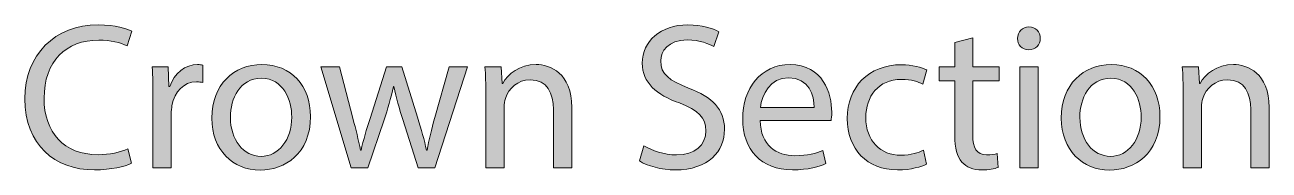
# Model space of a CAD drawing. Header units: inches. Extents: x 44 to 895, y -554 to -47.
# Drawn here: x 86.2 to 163.5, y -134.6 to -125.6 of the extents above; entities that cross this region are included whole.
import ezdxf

# ---------------------------------------------------------------- set-up
doc = ezdxf.new("R2010")
doc.units = ezdxf.units.IN
doc.header["$MEASUREMENT"] = 0
doc.layers.add('Layer 1', color=7, linetype='Continuous')

# ---------------------------------------------------------------- blocks, each defined once
blk = doc.blocks.new('block 3')
at = {"layer": 'Layer 1', "true_color": 0x231f20}
h = blk.add_hatch(color=179, dxfattribs=at)
h.dxf.hatch_style = 2
edge = h.paths.add_edge_path()
edge.add_spline(control_points=[(92.799, -134.165), (92.384, -134.372), (91.555, -134.579), (90.492, -134.579), (88.029, -134.579), (86.175, -133.024), (86.175, -130.159), (86.175, -127.424), (88.029, -125.571), (90.738, -125.571), (91.827, -125.571), (92.514, -125.804), (92.812, -125.96), (92.812, -125.96), (92.54, -126.88), (92.54, -126.88), (92.112, -126.673), (91.503, -126.517), (90.777, -126.517), (88.729, -126.517), (87.368, -127.826), (87.368, -130.12), (87.368, -132.259), (88.599, -133.633), (90.725, -133.633), (91.412, -133.633), (92.112, -133.491), (92.566, -133.27), (92.566, -133.27), (92.799, -134.165), (92.799, -134.165)], knot_values=[0, 0, 0, 0, 1, 1, 1, 2, 2, 2, 3, 3, 3, 4, 4, 4, 5, 5, 5, 6, 6, 6, 7, 7, 7, 8, 8, 8, 9, 9, 9, 10, 10, 10, 10], degree=3, periodic=1)
h = blk.add_hatch(color=179, dxfattribs=at)
h.dxf.hatch_style = 2
edge = h.paths.add_edge_path()
edge.add_spline(control_points=[(124.641, -133.076), (125.146, -133.387), (125.885, -133.646), (126.663, -133.646), (127.816, -133.646), (128.491, -133.037), (128.491, -132.155), (128.491, -131.339), (128.024, -130.872), (126.844, -130.419), (125.419, -129.913), (124.537, -129.174), (124.537, -127.943), (124.537, -126.582), (125.665, -125.571), (127.363, -125.571), (128.257, -125.571), (128.905, -125.778), (129.294, -125.998), (129.294, -125.998), (128.983, -126.919), (128.983, -126.919), (128.698, -126.763), (128.115, -126.504), (127.324, -126.504), (126.131, -126.504), (125.678, -127.217), (125.678, -127.813), (125.678, -128.63), (126.209, -129.032), (127.415, -129.498), (128.892, -130.069), (129.644, -130.782), (129.644, -132.065), (129.644, -133.413), (128.646, -134.579), (126.585, -134.579), (125.743, -134.579), (124.822, -134.333), (124.356, -134.022), (124.356, -134.022), (124.641, -133.076), (124.641, -133.076)], knot_values=[0, 0, 0, 0, 1, 1, 1, 2, 2, 2, 3, 3, 3, 4, 4, 4, 5, 5, 5, 6, 6, 6, 7, 7, 7, 8, 8, 8, 9, 9, 9, 10, 10, 10, 11, 11, 11, 12, 12, 12, 13, 13, 13, 14, 14, 14, 14], degree=3, periodic=1)
h = blk.add_hatch(color=179, dxfattribs=at)
h.dxf.hatch_style = 2
edge = h.paths.add_edge_path()
edge.add_spline(control_points=[(149.26, -126.413), (149.273, -126.802), (148.987, -127.113), (148.534, -127.113), (148.132, -127.113), (147.847, -126.802), (147.847, -126.413), (147.847, -126.011), (148.145, -125.7), (148.56, -125.7), (148.987, -125.7), (149.26, -126.011), (149.26, -126.413)], knot_values=[0, 0, 0, 0, 1, 1, 1, 2, 2, 2, 3, 3, 3, 4, 4, 4, 4], degree=3, periodic=1)
h.paths.add_polyline_path([(147.989, -134.45), (147.989, -128.176), (149.13, -128.176), (149.13, -134.45)])
h = blk.add_hatch(color=179, dxfattribs=at)
h.dxf.hatch_style = 2
edge = h.paths.add_edge_path()
edge.add_spline(control_points=[(145.072, -126.375), (145.072, -126.375), (145.072, -128.176), (145.072, -128.176), (145.072, -128.176), (146.706, -128.176), (146.706, -128.176), (146.706, -128.176), (146.706, -129.044), (146.706, -129.044), (146.706, -129.044), (145.072, -129.044), (145.072, -129.044), (145.072, -129.044), (145.072, -132.428), (145.072, -132.428), (145.072, -133.205), (145.293, -133.646), (145.928, -133.646), (146.226, -133.646), (146.446, -133.607), (146.589, -133.569), (146.589, -133.569), (146.641, -134.424), (146.641, -134.424), (146.421, -134.515), (146.07, -134.579), (145.63, -134.579), (145.098, -134.579), (144.671, -134.411), (144.398, -134.1), (144.074, -133.763), (143.958, -133.205), (143.958, -132.467), (143.958, -132.467), (143.958, -129.044), (143.958, -129.044), (143.958, -129.044), (142.985, -129.044), (142.985, -129.044), (142.985, -129.044), (142.985, -128.176), (142.985, -128.176), (142.985, -128.176), (143.958, -128.176), (143.958, -128.176), (143.958, -128.176), (143.958, -126.673), (143.958, -126.673), (143.958, -126.673), (145.072, -126.375), (145.072, -126.375)], knot_values=[0, 0, 0, 0, 1, 1, 1, 2, 2, 2, 3, 3, 3, 4, 4, 4, 5, 5, 5, 6, 6, 6, 7, 7, 7, 8, 8, 8, 9, 9, 9, 10, 10, 10, 11, 11, 11, 12, 12, 12, 13, 13, 13, 14, 14, 14, 15, 15, 15, 16, 16, 16, 17, 17, 17, 17], degree=3, periodic=1)
h = blk.add_hatch(color=179, dxfattribs=at)
h.dxf.hatch_style = 2
edge = h.paths.add_edge_path()
edge.add_spline(control_points=[(94.135, -130.133), (94.135, -129.395), (94.122, -128.76), (94.083, -128.176), (94.083, -128.176), (95.082, -128.176), (95.082, -128.176), (95.082, -128.176), (95.12, -129.408), (95.12, -129.408), (95.12, -129.408), (95.172, -129.408), (95.172, -129.408), (95.458, -128.565), (96.145, -128.034), (96.909, -128.034), (97.039, -128.034), (97.13, -128.046), (97.233, -128.072), (97.233, -128.072), (97.233, -129.148), (97.233, -129.148), (97.117, -129.122), (97, -129.109), (96.845, -129.109), (96.041, -129.109), (95.47, -129.719), (95.315, -130.574), (95.289, -130.73), (95.263, -130.911), (95.263, -131.106), (95.263, -131.106), (95.263, -134.45), (95.263, -134.45), (95.263, -134.45), (94.135, -134.45), (94.135, -134.45), (94.135, -134.45), (94.135, -130.133), (94.135, -130.133)], knot_values=[0, 0, 0, 0, 1, 1, 1, 2, 2, 2, 3, 3, 3, 4, 4, 4, 5, 5, 5, 6, 6, 6, 7, 7, 7, 8, 8, 8, 9, 9, 9, 10, 10, 10, 11, 11, 11, 12, 12, 12, 13, 13, 13, 13], degree=3, periodic=1)
h = blk.add_hatch(color=179, dxfattribs=at)
h.dxf.hatch_style = 2
edge = h.paths.add_edge_path()
edge.add_spline(control_points=[(103.923, -131.261), (103.923, -133.581), (102.315, -134.592), (100.799, -134.592), (99.101, -134.592), (97.792, -133.348), (97.792, -131.365), (97.792, -129.265), (99.166, -128.034), (100.903, -128.034), (102.704, -128.034), (103.923, -129.343), (103.923, -131.261)], knot_values=[0, 0, 0, 0, 1, 1, 1, 2, 2, 2, 3, 3, 3, 4, 4, 4, 4], degree=3, periodic=1)
edge = h.paths.add_edge_path()
edge.add_spline(control_points=[(98.945, -131.326), (98.945, -132.7), (99.736, -133.737), (100.851, -133.737), (101.94, -133.737), (102.756, -132.713), (102.756, -131.3), (102.756, -130.237), (102.225, -128.889), (100.877, -128.889), (99.528, -128.889), (98.945, -130.133), (98.945, -131.326)], knot_values=[0, 0, 0, 0, 1, 1, 1, 2, 2, 2, 3, 3, 3, 4, 4, 4, 4], degree=3, periodic=1)
h = blk.add_hatch(color=179, dxfattribs=at)
h.dxf.hatch_style = 2
edge = h.paths.add_edge_path()
edge.add_spline(control_points=[(105.726, -128.176), (105.726, -128.176), (106.555, -131.365), (106.555, -131.365), (106.737, -132.065), (106.905, -132.713), (107.022, -133.361), (107.022, -133.361), (107.061, -133.361), (107.061, -133.361), (107.203, -132.726), (107.411, -132.052), (107.618, -131.378), (107.618, -131.378), (108.642, -128.176), (108.642, -128.176), (108.642, -128.176), (109.601, -128.176), (109.601, -128.176), (109.601, -128.176), (110.574, -131.313), (110.574, -131.313), (110.807, -132.065), (110.988, -132.726), (111.131, -133.361), (111.131, -133.361), (111.17, -133.361), (111.17, -133.361), (111.273, -132.726), (111.442, -132.065), (111.649, -131.326), (111.649, -131.326), (112.544, -128.176), (112.544, -128.176), (112.544, -128.176), (113.671, -128.176), (113.671, -128.176), (113.671, -128.176), (111.649, -134.45), (111.649, -134.45), (111.649, -134.45), (110.612, -134.45), (110.612, -134.45), (110.612, -134.45), (109.653, -131.456), (109.653, -131.456), (109.433, -130.756), (109.251, -130.133), (109.096, -129.395), (109.096, -129.395), (109.07, -129.395), (109.07, -129.395), (108.914, -130.146), (108.72, -130.795), (108.5, -131.468), (108.5, -131.468), (107.489, -134.45), (107.489, -134.45), (107.489, -134.45), (106.452, -134.45), (106.452, -134.45), (106.452, -134.45), (104.559, -128.176), (104.559, -128.176), (104.559, -128.176), (105.726, -128.176), (105.726, -128.176)], knot_values=[0, 0, 0, 0, 1, 1, 1, 2, 2, 2, 3, 3, 3, 4, 4, 4, 5, 5, 5, 6, 6, 6, 7, 7, 7, 8, 8, 8, 9, 9, 9, 10, 10, 10, 11, 11, 11, 12, 12, 12, 13, 13, 13, 14, 14, 14, 15, 15, 15, 16, 16, 16, 17, 17, 17, 18, 18, 18, 19, 19, 19, 20, 20, 20, 21, 21, 21, 22, 22, 22, 22], degree=3, periodic=1)
h = blk.add_hatch(color=179, dxfattribs=at)
h.dxf.hatch_style = 2
edge = h.paths.add_edge_path()
edge.add_spline(control_points=[(114.814, -129.874), (114.814, -129.226), (114.801, -128.694), (114.762, -128.176), (114.762, -128.176), (115.773, -128.176), (115.773, -128.176), (115.773, -128.176), (115.838, -129.213), (115.838, -129.213), (115.838, -129.213), (115.864, -129.213), (115.864, -129.213), (116.175, -128.617), (116.901, -128.034), (117.938, -128.034), (118.806, -128.034), (120.154, -128.552), (120.154, -130.704), (120.154, -130.704), (120.154, -134.45), (120.154, -134.45), (120.154, -134.45), (119.014, -134.45), (119.014, -134.45), (119.014, -134.45), (119.014, -130.834), (119.014, -130.834), (119.014, -129.822), (118.638, -128.98), (117.562, -128.98), (116.81, -128.98), (116.227, -129.511), (116.032, -130.146), (115.981, -130.289), (115.955, -130.484), (115.955, -130.678), (115.955, -130.678), (115.955, -134.45), (115.955, -134.45), (115.955, -134.45), (114.814, -134.45), (114.814, -134.45), (114.814, -134.45), (114.814, -129.874), (114.814, -129.874)], knot_values=[0, 0, 0, 0, 1, 1, 1, 2, 2, 2, 3, 3, 3, 4, 4, 4, 5, 5, 5, 6, 6, 6, 7, 7, 7, 8, 8, 8, 9, 9, 9, 10, 10, 10, 11, 11, 11, 12, 12, 12, 13, 13, 13, 14, 14, 14, 15, 15, 15, 15], degree=3, periodic=1)
h = blk.add_hatch(color=179, dxfattribs=at)
h.dxf.hatch_style = 2
edge = h.paths.add_edge_path()
edge.add_spline(control_points=[(131.862, -131.52), (131.888, -133.063), (132.873, -133.698), (134.014, -133.698), (134.83, -133.698), (135.323, -133.555), (135.751, -133.374), (135.751, -133.374), (135.945, -134.191), (135.945, -134.191), (135.543, -134.372), (134.856, -134.579), (133.858, -134.579), (131.927, -134.579), (130.773, -133.309), (130.773, -131.417), (130.773, -129.524), (131.888, -128.034), (133.716, -128.034), (135.764, -128.034), (136.308, -129.835), (136.308, -130.989), (136.308, -131.222), (136.282, -131.404), (136.269, -131.52), (136.269, -131.52), (131.862, -131.52), (131.862, -131.52)], knot_values=[0, 0, 0, 0, 1, 1, 1, 2, 2, 2, 3, 3, 3, 4, 4, 4, 5, 5, 5, 6, 6, 6, 7, 7, 7, 8, 8, 8, 9, 9, 9, 9], degree=3, periodic=1)
edge = h.paths.add_edge_path()
edge.add_spline(control_points=[(135.206, -130.704), (135.219, -129.978), (134.908, -128.85), (133.625, -128.85), (132.471, -128.85), (131.966, -129.913), (131.875, -130.704), (131.875, -130.704), (135.206, -130.704), (135.206, -130.704)], knot_values=[0, 0, 0, 0, 1, 1, 1, 2, 2, 2, 3, 3, 3, 3], degree=3, periodic=1)
h = blk.add_hatch(color=179, dxfattribs=at)
h.dxf.hatch_style = 2
edge = h.paths.add_edge_path()
edge.add_spline(control_points=[(142.194, -134.217), (141.896, -134.372), (141.235, -134.579), (140.392, -134.579), (138.5, -134.579), (137.268, -133.296), (137.268, -131.378), (137.268, -129.447), (138.59, -128.046), (140.638, -128.046), (141.312, -128.046), (141.909, -128.215), (142.22, -128.371), (142.22, -128.371), (141.96, -129.252), (141.96, -129.252), (141.688, -129.097), (141.26, -128.954), (140.638, -128.954), (139.2, -128.954), (138.422, -130.017), (138.422, -131.326), (138.422, -132.778), (139.355, -133.672), (140.6, -133.672), (141.248, -133.672), (141.675, -133.503), (141.999, -133.361), (141.999, -133.361), (142.194, -134.217), (142.194, -134.217)], knot_values=[0, 0, 0, 0, 1, 1, 1, 2, 2, 2, 3, 3, 3, 4, 4, 4, 5, 5, 5, 6, 6, 6, 7, 7, 7, 8, 8, 8, 9, 9, 9, 10, 10, 10, 10], degree=3, periodic=1)
h = blk.add_hatch(color=179, dxfattribs=at)
h.dxf.hatch_style = 2
edge = h.paths.add_edge_path()
edge.add_spline(control_points=[(156.701, -131.261), (156.701, -133.581), (155.093, -134.592), (153.577, -134.592), (151.879, -134.592), (150.569, -133.348), (150.569, -131.365), (150.569, -129.265), (151.944, -128.034), (153.68, -128.034), (155.482, -128.034), (156.701, -129.343), (156.701, -131.261)], knot_values=[0, 0, 0, 0, 1, 1, 1, 2, 2, 2, 3, 3, 3, 4, 4, 4, 4], degree=3, periodic=1)
edge = h.paths.add_edge_path()
edge.add_spline(control_points=[(151.723, -131.326), (151.723, -132.7), (152.514, -133.737), (153.629, -133.737), (154.717, -133.737), (155.534, -132.713), (155.534, -131.3), (155.534, -130.237), (155.003, -128.889), (153.655, -128.889), (152.306, -128.889), (151.723, -130.133), (151.723, -131.326)], knot_values=[0, 0, 0, 0, 1, 1, 1, 2, 2, 2, 3, 3, 3, 4, 4, 4, 4], degree=3, periodic=1)
h = blk.add_hatch(color=179, dxfattribs=at)
h.dxf.hatch_style = 2
edge = h.paths.add_edge_path()
edge.add_spline(control_points=[(158.141, -129.874), (158.141, -129.226), (158.128, -128.694), (158.089, -128.176), (158.089, -128.176), (159.1, -128.176), (159.1, -128.176), (159.1, -128.176), (159.165, -129.213), (159.165, -129.213), (159.165, -129.213), (159.19, -129.213), (159.19, -129.213), (159.502, -128.617), (160.227, -128.034), (161.264, -128.034), (162.133, -128.034), (163.481, -128.552), (163.481, -130.704), (163.481, -130.704), (163.481, -134.45), (163.481, -134.45), (163.481, -134.45), (162.34, -134.45), (162.34, -134.45), (162.34, -134.45), (162.34, -130.834), (162.34, -130.834), (162.34, -129.822), (161.964, -128.98), (160.889, -128.98), (160.137, -128.98), (159.554, -129.511), (159.359, -130.146), (159.307, -130.289), (159.281, -130.484), (159.281, -130.678), (159.281, -130.678), (159.281, -134.45), (159.281, -134.45), (159.281, -134.45), (158.141, -134.45), (158.141, -134.45), (158.141, -134.45), (158.141, -129.874), (158.141, -129.874)], knot_values=[0, 0, 0, 0, 1, 1, 1, 2, 2, 2, 3, 3, 3, 4, 4, 4, 5, 5, 5, 6, 6, 6, 7, 7, 7, 8, 8, 8, 9, 9, 9, 10, 10, 10, 11, 11, 11, 12, 12, 12, 13, 13, 13, 14, 14, 14, 15, 15, 15, 15], degree=3, periodic=1)
at = {"layer": 'Layer 1', "lineweight": 0}
blk.add_lwpolyline([(147.989, -134.45), (147.989, -128.176), (149.13, -128.176), (149.13, -134.45), (147.989, -134.45)], dxfattribs=at)
for points, knots in [([(92.799, -134.165), (92.384, -134.372), (91.555, -134.579), (90.492, -134.579), (88.029, -134.579), (86.175, -133.024), (86.175, -130.159), (86.175, -127.424), (88.029, -125.571), (90.738, -125.571), (91.827, -125.571), (92.514, -125.804), (92.812, -125.96), (92.812, -125.96), (92.54, -126.88), (92.54, -126.88), (92.112, -126.673), (91.503, -126.517), (90.777, -126.517), (88.729, -126.517), (87.368, -127.826), (87.368, -130.12), (87.368, -132.259), (88.599, -133.633), (90.725, -133.633), (91.412, -133.633), (92.112, -133.491), (92.566, -133.27), (92.566, -133.27), (92.799, -134.165), (92.799, -134.165)], [0, 0, 0, 0, 1, 1, 1, 2, 2, 2, 3, 3, 3, 4, 4, 4, 5, 5, 5, 6, 6, 6, 7, 7, 7, 8, 8, 8, 9, 9, 9, 10, 10, 10, 10]), ([(124.641, -133.076), (125.146, -133.387), (125.885, -133.646), (126.663, -133.646), (127.816, -133.646), (128.491, -133.037), (128.491, -132.155), (128.491, -131.339), (128.024, -130.872), (126.844, -130.419), (125.419, -129.913), (124.537, -129.174), (124.537, -127.943), (124.537, -126.582), (125.665, -125.571), (127.363, -125.571), (128.257, -125.571), (128.905, -125.778), (129.294, -125.998), (129.294, -125.998), (128.983, -126.919), (128.983, -126.919), (128.698, -126.763), (128.115, -126.504), (127.324, -126.504), (126.131, -126.504), (125.678, -127.217), (125.678, -127.813), (125.678, -128.63), (126.209, -129.032), (127.415, -129.498), (128.892, -130.069), (129.644, -130.782), (129.644, -132.065), (129.644, -133.413), (128.646, -134.579), (126.585, -134.579), (125.743, -134.579), (124.822, -134.333), (124.356, -134.022), (124.356, -134.022), (124.641, -133.076), (124.641, -133.076)], [0, 0, 0, 0, 1, 1, 1, 2, 2, 2, 3, 3, 3, 4, 4, 4, 5, 5, 5, 6, 6, 6, 7, 7, 7, 8, 8, 8, 9, 9, 9, 10, 10, 10, 11, 11, 11, 12, 12, 12, 13, 13, 13, 14, 14, 14, 14]), ([(149.26, -126.413), (149.273, -126.802), (148.987, -127.113), (148.534, -127.113), (148.132, -127.113), (147.847, -126.802), (147.847, -126.413), (147.847, -126.011), (148.145, -125.7), (148.56, -125.7), (148.987, -125.7), (149.26, -126.011), (149.26, -126.413)], [0, 0, 0, 0, 1, 1, 1, 2, 2, 2, 3, 3, 3, 4, 4, 4, 4]), ([(145.072, -126.375), (145.072, -126.375), (145.072, -128.176), (145.072, -128.176), (145.072, -128.176), (146.706, -128.176), (146.706, -128.176), (146.706, -128.176), (146.706, -129.044), (146.706, -129.044), (146.706, -129.044), (145.072, -129.044), (145.072, -129.044), (145.072, -129.044), (145.072, -132.428), (145.072, -132.428), (145.072, -133.205), (145.293, -133.646), (145.928, -133.646), (146.226, -133.646), (146.446, -133.607), (146.589, -133.569), (146.589, -133.569), (146.641, -134.424), (146.641, -134.424), (146.421, -134.515), (146.07, -134.579), (145.63, -134.579), (145.098, -134.579), (144.671, -134.411), (144.398, -134.1), (144.074, -133.763), (143.958, -133.205), (143.958, -132.467), (143.958, -132.467), (143.958, -129.044), (143.958, -129.044), (143.958, -129.044), (142.985, -129.044), (142.985, -129.044), (142.985, -129.044), (142.985, -128.176), (142.985, -128.176), (142.985, -128.176), (143.958, -128.176), (143.958, -128.176), (143.958, -128.176), (143.958, -126.673), (143.958, -126.673), (143.958, -126.673), (145.072, -126.375), (145.072, -126.375)], [0, 0, 0, 0, 1, 1, 1, 2, 2, 2, 3, 3, 3, 4, 4, 4, 5, 5, 5, 6, 6, 6, 7, 7, 7, 8, 8, 8, 9, 9, 9, 10, 10, 10, 11, 11, 11, 12, 12, 12, 13, 13, 13, 14, 14, 14, 15, 15, 15, 16, 16, 16, 17, 17, 17, 17]), ([(94.135, -130.133), (94.135, -129.395), (94.122, -128.76), (94.083, -128.176), (94.083, -128.176), (95.082, -128.176), (95.082, -128.176), (95.082, -128.176), (95.12, -129.408), (95.12, -129.408), (95.12, -129.408), (95.172, -129.408), (95.172, -129.408), (95.458, -128.565), (96.145, -128.034), (96.909, -128.034), (97.039, -128.034), (97.13, -128.046), (97.233, -128.072), (97.233, -128.072), (97.233, -129.148), (97.233, -129.148), (97.117, -129.122), (97, -129.109), (96.845, -129.109), (96.041, -129.109), (95.47, -129.719), (95.315, -130.574), (95.289, -130.73), (95.263, -130.911), (95.263, -131.106), (95.263, -131.106), (95.263, -134.45), (95.263, -134.45), (95.263, -134.45), (94.135, -134.45), (94.135, -134.45), (94.135, -134.45), (94.135, -130.133), (94.135, -130.133)], [0, 0, 0, 0, 1, 1, 1, 2, 2, 2, 3, 3, 3, 4, 4, 4, 5, 5, 5, 6, 6, 6, 7, 7, 7, 8, 8, 8, 9, 9, 9, 10, 10, 10, 11, 11, 11, 12, 12, 12, 13, 13, 13, 13]), ([(103.923, -131.261), (103.923, -133.581), (102.315, -134.592), (100.799, -134.592), (99.101, -134.592), (97.792, -133.348), (97.792, -131.365), (97.792, -129.265), (99.166, -128.034), (100.903, -128.034), (102.704, -128.034), (103.923, -129.343), (103.923, -131.261)], [0, 0, 0, 0, 1, 1, 1, 2, 2, 2, 3, 3, 3, 4, 4, 4, 4]), ([(105.726, -128.176), (105.726, -128.176), (106.555, -131.365), (106.555, -131.365), (106.737, -132.065), (106.905, -132.713), (107.022, -133.361), (107.022, -133.361), (107.061, -133.361), (107.061, -133.361), (107.203, -132.726), (107.411, -132.052), (107.618, -131.378), (107.618, -131.378), (108.642, -128.176), (108.642, -128.176), (108.642, -128.176), (109.601, -128.176), (109.601, -128.176), (109.601, -128.176), (110.574, -131.313), (110.574, -131.313), (110.807, -132.065), (110.988, -132.726), (111.131, -133.361), (111.131, -133.361), (111.17, -133.361), (111.17, -133.361), (111.273, -132.726), (111.442, -132.065), (111.649, -131.326), (111.649, -131.326), (112.544, -128.176), (112.544, -128.176), (112.544, -128.176), (113.671, -128.176), (113.671, -128.176), (113.671, -128.176), (111.649, -134.45), (111.649, -134.45), (111.649, -134.45), (110.612, -134.45), (110.612, -134.45), (110.612, -134.45), (109.653, -131.456), (109.653, -131.456), (109.433, -130.756), (109.251, -130.133), (109.096, -129.395), (109.096, -129.395), (109.07, -129.395), (109.07, -129.395), (108.914, -130.146), (108.72, -130.795), (108.5, -131.468), (108.5, -131.468), (107.489, -134.45), (107.489, -134.45), (107.489, -134.45), (106.452, -134.45), (106.452, -134.45), (106.452, -134.45), (104.559, -128.176), (104.559, -128.176), (104.559, -128.176), (105.726, -128.176), (105.726, -128.176)], [0, 0, 0, 0, 1, 1, 1, 2, 2, 2, 3, 3, 3, 4, 4, 4, 5, 5, 5, 6, 6, 6, 7, 7, 7, 8, 8, 8, 9, 9, 9, 10, 10, 10, 11, 11, 11, 12, 12, 12, 13, 13, 13, 14, 14, 14, 15, 15, 15, 16, 16, 16, 17, 17, 17, 18, 18, 18, 19, 19, 19, 20, 20, 20, 21, 21, 21, 22, 22, 22, 22]), ([(114.814, -129.874), (114.814, -129.226), (114.801, -128.694), (114.762, -128.176), (114.762, -128.176), (115.773, -128.176), (115.773, -128.176), (115.773, -128.176), (115.838, -129.213), (115.838, -129.213), (115.838, -129.213), (115.864, -129.213), (115.864, -129.213), (116.175, -128.617), (116.901, -128.034), (117.938, -128.034), (118.806, -128.034), (120.154, -128.552), (120.154, -130.704), (120.154, -130.704), (120.154, -134.45), (120.154, -134.45), (120.154, -134.45), (119.014, -134.45), (119.014, -134.45), (119.014, -134.45), (119.014, -130.834), (119.014, -130.834), (119.014, -129.822), (118.638, -128.98), (117.562, -128.98), (116.81, -128.98), (116.227, -129.511), (116.032, -130.146), (115.981, -130.289), (115.955, -130.484), (115.955, -130.678), (115.955, -130.678), (115.955, -134.45), (115.955, -134.45), (115.955, -134.45), (114.814, -134.45), (114.814, -134.45), (114.814, -134.45), (114.814, -129.874), (114.814, -129.874)], [0, 0, 0, 0, 1, 1, 1, 2, 2, 2, 3, 3, 3, 4, 4, 4, 5, 5, 5, 6, 6, 6, 7, 7, 7, 8, 8, 8, 9, 9, 9, 10, 10, 10, 11, 11, 11, 12, 12, 12, 13, 13, 13, 14, 14, 14, 15, 15, 15, 15]), ([(131.862, -131.52), (131.888, -133.063), (132.873, -133.698), (134.014, -133.698), (134.83, -133.698), (135.323, -133.555), (135.751, -133.374), (135.751, -133.374), (135.945, -134.191), (135.945, -134.191), (135.543, -134.372), (134.856, -134.579), (133.858, -134.579), (131.927, -134.579), (130.773, -133.309), (130.773, -131.417), (130.773, -129.524), (131.888, -128.034), (133.716, -128.034), (135.764, -128.034), (136.308, -129.835), (136.308, -130.989), (136.308, -131.222), (136.282, -131.404), (136.269, -131.52), (136.269, -131.52), (131.862, -131.52), (131.862, -131.52)], [0, 0, 0, 0, 1, 1, 1, 2, 2, 2, 3, 3, 3, 4, 4, 4, 5, 5, 5, 6, 6, 6, 7, 7, 7, 8, 8, 8, 9, 9, 9, 9]), ([(142.194, -134.217), (141.896, -134.372), (141.235, -134.579), (140.392, -134.579), (138.5, -134.579), (137.268, -133.296), (137.268, -131.378), (137.268, -129.447), (138.59, -128.046), (140.638, -128.046), (141.312, -128.046), (141.909, -128.215), (142.22, -128.371), (142.22, -128.371), (141.96, -129.252), (141.96, -129.252), (141.688, -129.097), (141.26, -128.954), (140.638, -128.954), (139.2, -128.954), (138.422, -130.017), (138.422, -131.326), (138.422, -132.778), (139.355, -133.672), (140.6, -133.672), (141.248, -133.672), (141.675, -133.503), (141.999, -133.361), (141.999, -133.361), (142.194, -134.217), (142.194, -134.217)], [0, 0, 0, 0, 1, 1, 1, 2, 2, 2, 3, 3, 3, 4, 4, 4, 5, 5, 5, 6, 6, 6, 7, 7, 7, 8, 8, 8, 9, 9, 9, 10, 10, 10, 10]), ([(156.701, -131.261), (156.701, -133.581), (155.093, -134.592), (153.577, -134.592), (151.879, -134.592), (150.569, -133.348), (150.569, -131.365), (150.569, -129.265), (151.944, -128.034), (153.68, -128.034), (155.482, -128.034), (156.701, -129.343), (156.701, -131.261)], [0, 0, 0, 0, 1, 1, 1, 2, 2, 2, 3, 3, 3, 4, 4, 4, 4]), ([(158.141, -129.874), (158.141, -129.226), (158.128, -128.694), (158.089, -128.176), (158.089, -128.176), (159.1, -128.176), (159.1, -128.176), (159.1, -128.176), (159.165, -129.213), (159.165, -129.213), (159.165, -129.213), (159.19, -129.213), (159.19, -129.213), (159.502, -128.617), (160.227, -128.034), (161.264, -128.034), (162.133, -128.034), (163.481, -128.552), (163.481, -130.704), (163.481, -130.704), (163.481, -134.45), (163.481, -134.45), (163.481, -134.45), (162.34, -134.45), (162.34, -134.45), (162.34, -134.45), (162.34, -130.834), (162.34, -130.834), (162.34, -129.822), (161.964, -128.98), (160.889, -128.98), (160.137, -128.98), (159.554, -129.511), (159.359, -130.146), (159.307, -130.289), (159.281, -130.484), (159.281, -130.678), (159.281, -130.678), (159.281, -134.45), (159.281, -134.45), (159.281, -134.45), (158.141, -134.45), (158.141, -134.45), (158.141, -134.45), (158.141, -129.874), (158.141, -129.874)], [0, 0, 0, 0, 1, 1, 1, 2, 2, 2, 3, 3, 3, 4, 4, 4, 5, 5, 5, 6, 6, 6, 7, 7, 7, 8, 8, 8, 9, 9, 9, 10, 10, 10, 11, 11, 11, 12, 12, 12, 13, 13, 13, 14, 14, 14, 15, 15, 15, 15]), ([(98.945, -131.326), (98.945, -132.7), (99.736, -133.737), (100.851, -133.737), (101.94, -133.737), (102.756, -132.713), (102.756, -131.3), (102.756, -130.237), (102.225, -128.889), (100.877, -128.889), (99.528, -128.889), (98.945, -130.133), (98.945, -131.326)], [0, 0, 0, 0, 1, 1, 1, 2, 2, 2, 3, 3, 3, 4, 4, 4, 4]), ([(135.206, -130.704), (135.219, -129.978), (134.908, -128.85), (133.625, -128.85), (132.471, -128.85), (131.966, -129.913), (131.875, -130.704), (131.875, -130.704), (135.206, -130.704), (135.206, -130.704)], [0, 0, 0, 0, 1, 1, 1, 2, 2, 2, 3, 3, 3, 3]), ([(151.723, -131.326), (151.723, -132.7), (152.514, -133.737), (153.629, -133.737), (154.717, -133.737), (155.534, -132.713), (155.534, -131.3), (155.534, -130.237), (155.003, -128.889), (153.655, -128.889), (152.306, -128.889), (151.723, -130.133), (151.723, -131.326)], [0, 0, 0, 0, 1, 1, 1, 2, 2, 2, 3, 3, 3, 4, 4, 4, 4])]:
    blk.add_open_spline(points, degree=3, knots=knots, dxfattribs=at)

msp = doc.modelspace()

# ---------------------------------------------------------------- block references
at = {"layer": 'Layer 1'}
msp.add_blockref('block 3', (0, 0), dxfattribs=at)

doc.saveas('drawing.dxf')
